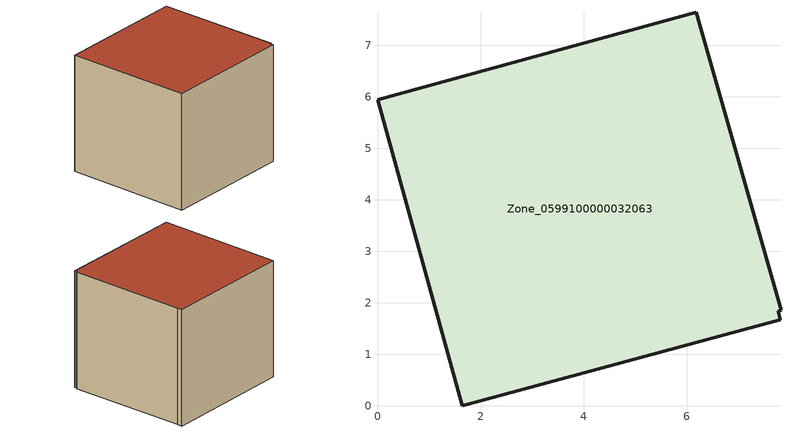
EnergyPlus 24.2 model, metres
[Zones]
Zone_0599100000032063
 floor ground (C_G): 7.82,1.67 1.64,0 0,5.94 6.19,7.64 6.25,7.39 7.83,1.85 7.77,1.84 z0
 wall outside (C_F): 1.64,0 7.82,1.67 7.77,1.84 7.83,1.85 6.25,7.39 6.19,7.64 0,5.94 1.64,0 z0:5.77
 roof outside (C_R): 7.83,1.85 6.25,7.39 6.19,7.64 0,5.94 1.64,0 7.82,1.67 7.77,1.84 z5.77
[BUILDING]
Pand.0599100000032063: North Axis=0; Terrain=City; Loads Convergence Tolerance Value=0.04; Temperature Convergence Tolerance Value=0.4; Solar Distribution=FullExterior; Maximum Number of Warmup Days=25; Minimum Number of Warmup Days=1
[Site:Location]
Rotterdam.The.Hague.AP_ZH_NLD Design_Conditions: Latitude=51.96; Longitude=4.45; Time Zone=1; Elevation=-4.5
[SITE:GROUNDTEMPERATURE:BUILDINGSURFACE]
18, 18, 18, 18, 18, 18, 18, 18, 18, 18, 18, 18
[MATERIAL] Thermal Absorptance=0.9; Solar Absorptance=0.7; Visible Absorptance=0.7
Name | Roughness | Thickness | Conductivity | Density | Specific Heat
G.TC.1946-1964 | MediumSmooth | 0.15 | 1 | 540 | 1210
F.TC.1946-1964 | Rough | 0.3 | 0.857143 | 1920 | 840
R.TC.1946-1964 | MediumRough | 0.2 | 0.235294 | 1500 | 1000
[CONSTRUCTION]
C_G: G.TC.1946-1964
C_F: F.TC.1946-1964
C_R: R.TC.1946-1964
[ZONE]
Zone_0599100000032063: Type=1; Multiplier=1; Ceiling Height=Autocalculate; Volume=Autocalculate; Floor Area=autocalculate; Part of Total Floor Area=Yes
[ZONEINFILTRATION:DESIGNFLOWRATE]
Infil_Zone_0599100000032063: Zone or ZoneList or Space or SpaceList=Zone_0599100000032063; Schedule=AlwaysOn; Design Flow Rate Calculation Method=Flow/Area; Flow Rate per Floor Area=0.003; Constant Term Coefficient=1; Temperature Term Coefficient=0; Velocity Term Coefficient=0; Velocity Squared Term Coefficient=0
[HVACTEMPLATE:ZONE:IDEALLOADSAIRSYSTEM]
Zone_0599100000032063: Maximum Heating Supply Air Temperature=50; Minimum Cooling Supply Air Temperature=13; Maximum Heating Supply Air Humidity Ratio=0.0156; Minimum Cooling Supply Air Humidity Ratio=0.0077; Heating Limit=NoLimit; Cooling Limit=NoLimit; Dehumidification Control Type=ConstantSensibleHeatRatio; Cooling Sensible Heat Ratio=0.7; Dehumidification Setpoint=60; Humidification Control Type=None; Humidification Setpoint=30; Outdoor Air Method=None; Outdoor Air Flow Rate per Person=0.00944; Outdoor Air Flow Rate per Zone Floor Area=0; Outdoor Air Flow Rate per Zone=0; Demand Controlled Ventilation Type=None; Outdoor Air Economizer Type=NoEconomizer; Heat Recovery Type=None; Sensible Heat Recovery Effectiveness=0.7; Latent Heat Recovery Effectiveness=0.65
[ZONECONTROL:THERMOSTAT]
ThermostatControl_Zone_0599100000032063: Zone or ZoneList=Zone_0599100000032063; Control Type Schedule=DualSetpointControlType; Control 1=Thermostat_Zone_0599100000032063; Temperature Difference Between Cutout And Setpoint=0
[THERMOSTATSETPOINT:DUALSETPOINT]
Thermostat_Zone_0599100000032063: Heating Setpoint Temperature Schedule=HeatingSetpoint_Zone_0599100000032063; Cooling Setpoint Temperature Schedule=CoolingSetpoint_Zone_0599100000032063
[SCHEDULE:COMPACT]
HeatingSetpoint_Zone_0599100000032063: Through: 12/31, For: AllDays, Until: 24:00, 21
CoolingSetpoint_Zone_0599100000032063: Through: 12/31, For: AllDays, Until: 24:00, 24
DualSetpointControlType: Through: 12/31, For: AllDays, Until: 24:00, 4
AlwaysOn: Through: 12/31, For: AllDays, Until: 24:00, 1
